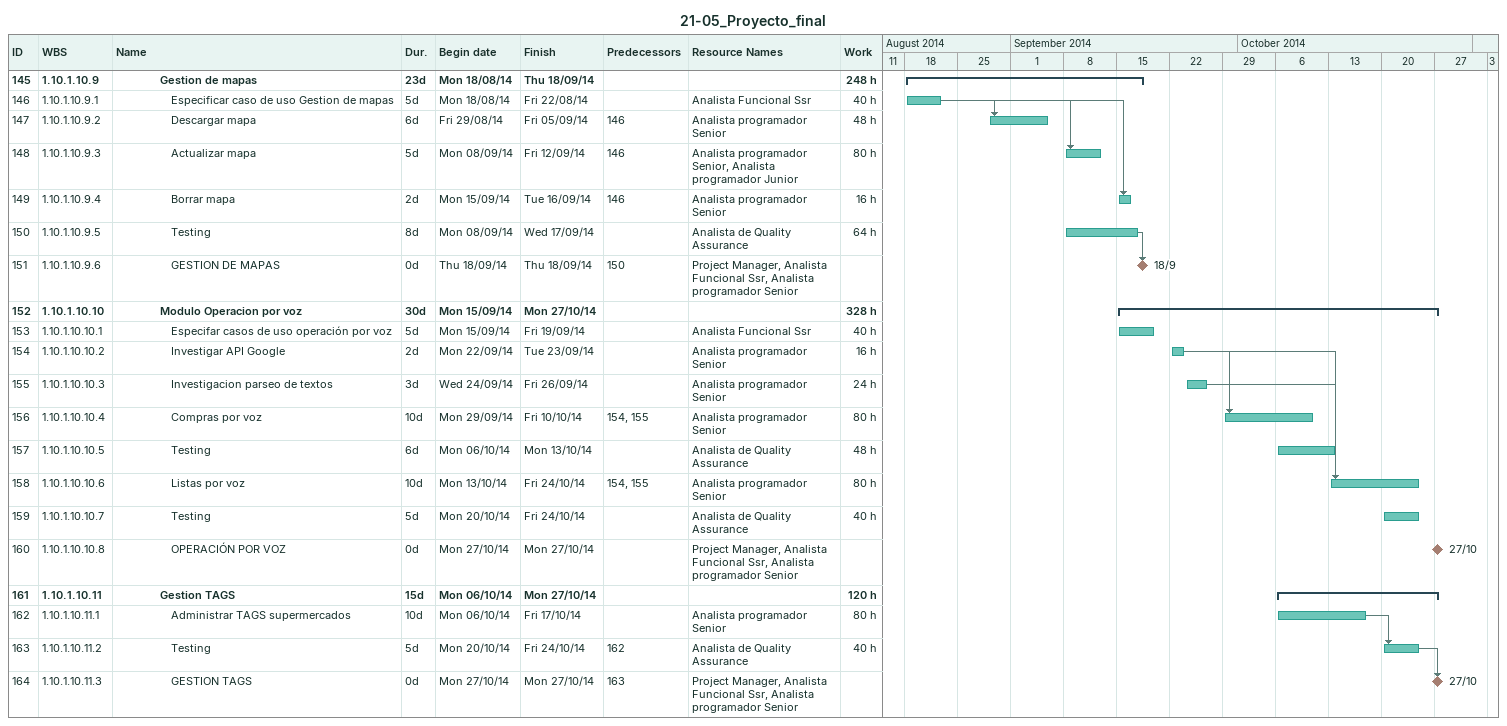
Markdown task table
21-05_Proyecto_final

| ID | WBS | Task | Duration | Start | Finish | Predecessors | Resources | Work (h) |
|---|---|---|---|---|---|---|---|---|
| 145 | 1.10.1.10.9 | **Gestion de mapas** | 23d | 2014-08-18 | 2014-09-18 |  |  | 248 |
| 146 | 1.10.1.10.9.1 | Especificar caso de uso Gestion de mapas | 5d | 2014-08-18 | 2014-08-22 |  | Analista Funcional Ssr | 40 |
| 147 | 1.10.1.10.9.2 | Descargar mapa | 6d | 2014-08-29 | 2014-09-05 | 146 | Analista programador Senior | 48 |
| 148 | 1.10.1.10.9.3 | Actualizar mapa | 5d | 2014-09-08 | 2014-09-12 | 146 | Analista programador Senior, Analista programador Junior | 80 |
| 149 | 1.10.1.10.9.4 | Borrar mapa | 2d | 2014-09-15 | 2014-09-16 | 146 | Analista programador Senior | 16 |
| 150 | 1.10.1.10.9.5 | Testing | 8d | 2014-09-08 | 2014-09-17 |  | Analista de Quality Assurance | 64 |
| 151 | 1.10.1.10.9.6 | GESTION DE MAPAS | 0d | 2014-09-18 | 2014-09-18 | 150 | Project Manager, Analista Funcional Ssr, Analista programador Senior |  |
| 152 | 1.10.1.10.10 | **Modulo Operacion por voz** | 30d | 2014-09-15 | 2014-10-27 |  |  | 328 |
| 153 | 1.10.1.10.10.1 | Especifar casos de uso operación por voz | 5d | 2014-09-15 | 2014-09-19 |  | Analista Funcional Ssr | 40 |
| 154 | 1.10.1.10.10.2 | Investigar API Google | 2d | 2014-09-22 | 2014-09-23 |  | Analista programador Senior | 16 |
| 155 | 1.10.1.10.10.3 | Investigacion parseo de textos | 3d | 2014-09-24 | 2014-09-26 |  | Analista programador Senior | 24 |
| 156 | 1.10.1.10.10.4 | Compras por voz | 10d | 2014-09-29 | 2014-10-10 | 154, 155 | Analista programador Senior | 80 |
| 157 | 1.10.1.10.10.5 | Testing | 6d | 2014-10-06 | 2014-10-13 |  | Analista de Quality Assurance | 48 |
| 158 | 1.10.1.10.10.6 | Listas por voz | 10d | 2014-10-13 | 2014-10-24 | 154, 155 | Analista programador Senior | 80 |
| 159 | 1.10.1.10.10.7 | Testing | 5d | 2014-10-20 | 2014-10-24 |  | Analista de Quality Assurance | 40 |
| 160 | 1.10.1.10.10.8 | OPERACIÓN POR VOZ | 0d | 2014-10-27 | 2014-10-27 |  | Project Manager, Analista Funcional Ssr, Analista programador Senior |  |
| 161 | 1.10.1.10.11 | **Gestion TAGS** | 15d | 2014-10-06 | 2014-10-27 |  |  | 120 |
| 162 | 1.10.1.10.11.1 | Administrar TAGS supermercados | 10d | 2014-10-06 | 2014-10-17 |  | Analista programador Senior | 80 |
| 163 | 1.10.1.10.11.2 | Testing | 5d | 2014-10-20 | 2014-10-24 | 162 | Analista de Quality Assurance | 40 |
| 164 | 1.10.1.10.11.3 | GESTION TAGS | 0d | 2014-10-27 | 2014-10-27 | 163 | Project Manager, Analista Funcional Ssr, Analista programador Senior |  |
